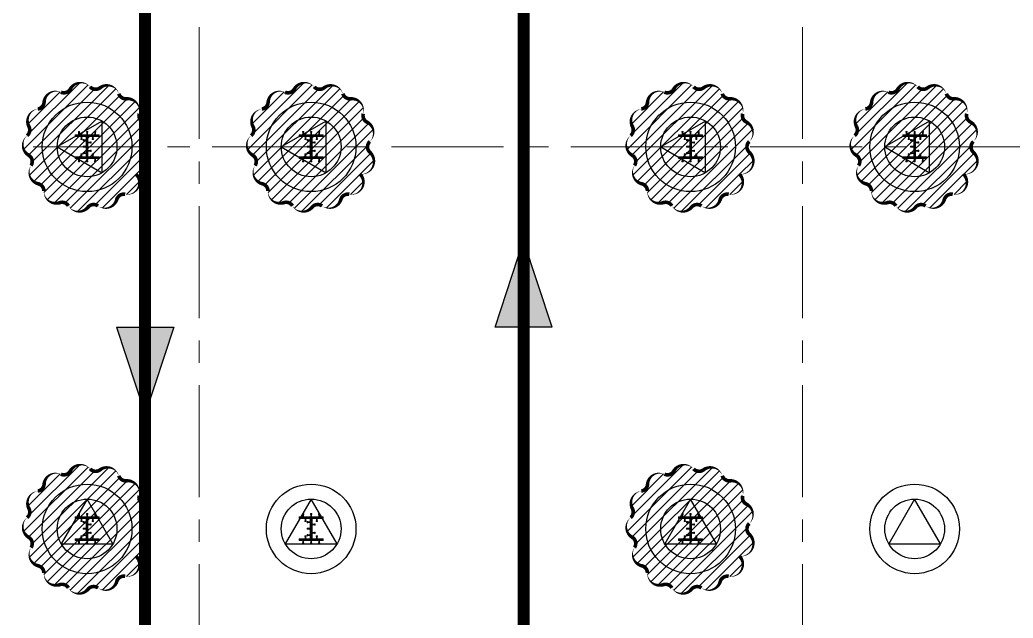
# Model space of a CAD drawing. Header units: millimetres. Extents: x -346728 to 1320345, y -537202 to -385966.
# Drawn here: x 403871 to 420494, y -432112 to -422088 of the extents above; entities that cross this region are included whole.
import ezdxf

# ---------------------------------------------------------------- set-up
doc = ezdxf.new("R2010")
doc.units = ezdxf.units.MM
doc.header["$LTSCALE"] = 100
doc.linetypes.add('X1326_GLB$0$CENTER', pattern=[2, 1.25, -0.25, 0.25, -0.25])
for name, color, linetype, lineweight in [('A-giao thong', 8, 'Continuous', 15), ('KCMANH', 8, 'Continuous', 13), ('KINGPOST', 5, 'Continuous', 20), ('X1326_GLB$0$A-tim', 8, 'X1326_GLB$0$CENTER', 9)]:
    doc.layers.add(name, color=color, linetype=linetype, lineweight=lineweight)
for name, color, linetype in [('hach', 253, 'Continuous'), ('PL', 3, 'Continuous'), ('thep doc', 6, 'Continuous')]:
    doc.layers.add(name, color=color, linetype=linetype)
pattern_1 = [(44.99999999999996, (188543.3296231151, 11377564.43864295), (-8.980256121069152, 8.980256121069138), []), (135, (188543.3296231151, 11377564.43864295), (-8.980256121069152, -8.980256121069138), [])]

# ---------------------------------------------------------------- blocks, each defined once
blk = doc.blocks.new('LVL-KHUNGTEN')
blk.add_lwpolyline([(61072.91373489425, 41092.78793908656), (119123.5098692991, 41092.78793908656), (119123.5098692991, 61.8816838347775), (61072.91373489425, 61.8816838347775)], close=True)
blk = doc.blocks.new('KP50 TOI SAN L1')
at = {"ltscale": 0.1}
h = blk.add_hatch(color=3, dxfattribs=at)
h.dxf.hatch_style = 1
h.paths.add_polyline_path([(14.40000000000146, 171.2000000000116), (-14.39999999999418, 171.2000000000116), (-14.39999999999418, 142.3999999999905)])
h.paths.add_polyline_path([(-14.39999999999418, -142.3999999999687), (-14.39999999999418, -171.1999999999825), (14.40000000000146, -171.1999999999825)])
at = {"layer": 'KCMANH', "linetype": 'ByBlock'}
h = blk.add_hatch(dxfattribs=at)
h.set_pattern_fill('ANSI37', color=3, scale=4, style=0)
h.set_pattern_definition(pattern_1)
h.paths.add_polyline_path([(-200, 200.0000000000109), (-200, 171.2000000000116), (200, 171.2000000000116), (200, 200.0000000000109)])
h = blk.add_hatch(dxfattribs=at)
h.set_pattern_fill('ANSI37', color=3, scale=4, style=0)
h.set_pattern_definition([(44.99999999999996, (188728.9296231151, 11377564.43864295), (-8.980256121069152, 8.980256121069138), []), (135, (188728.9296231151, 11377564.43864295), (-8.980256121069152, -8.980256121069138), [])])
h.paths.add_polyline_path([(14.40000000000146, 171.2000000000116), (-14.39999999999418, 142.3999999999905), (-14.39999999999418, -142.3999999999687), (14.40000000000146, -171.1999999999825)])
h = blk.add_hatch(dxfattribs=at)
h.set_pattern_fill('ANSI37', color=3, scale=4, style=0)
h.set_pattern_definition(pattern_1)
h.paths.add_polyline_path([(-200, -171.1999999999825), (-200, -199.9999999999891), (200, -199.9999999999891), (200, -171.1999999999825)])
at = {"layer": 'KCMANH', "color": 3, "linetype": 'ByBlock'}
blk.add_line((-200, 200), (200, 200), dxfattribs=at)
at = {"layer": 'KCMANH', "linetype": 'ByBlock'}
for p, q in [((-125.1904738589728, 252.8000000000029), (-145.990473858983, 252.8000000000029)), ((-145.990473858983, 240), (-145.990473858983, 252.8000000000029)), ((-125.1904738589728, 240), (-145.990473858983, 240)), ((-141.9904738589757, 200), (-141.9904738589757, 240)), ((-129.1904738589801, 200), (-129.1904738589801, 240)), ((-125.1904738589728, 240), (-125.1904738589728, 252.8000000000029)), ((-101.9904738589757, 171.1999999999971), (-101.9904738589757, 131.1999999999971)), ((-89.19047385898011, 171.1999999999971), (-89.19047385898011, 131.1999999999971)), ((-10.40000000000146, 252.8000000000029), (10.40000000000146, 252.8000000000029)), ((-10.40000000000146, 240), (-10.40000000000146, 252.8000000000029)), ((-10.40000000000146, 240), (10.40000000000146, 240)), ((-6.400000000001455, 200), (-6.400000000001455, 240)), ((6.400000000001455, 200), (6.400000000001455, 240)), ((10.40000000000146, 240), (10.40000000000146, 252.8000000000029)), ((89.19047385898011, 171.1999999999971), (89.19047385898011, 131.1999999999971)), ((101.990473858983, 171.1999999999971), (101.990473858983, 131.1999999999971)), ((125.1904738589801, 252.8000000000029), (145.990473858983, 252.8000000000029)), ((125.1904738589801, 240), (125.1904738589801, 252.8000000000029)), ((125.1904738589801, 240), (145.990473858983, 240)), ((129.1904738589801, 200), (129.1904738589801, 240)), ((141.990473858983, 200), (141.990473858983, 240)), ((145.990473858983, 240), (145.990473858983, 252.8000000000029)), ((-85.19047385897284, 131.1999999999971), (-105.990473858983, 131.1999999999971)), ((-105.990473858983, 131.1999999999971), (-105.990473858983, 118.4000000000015)), ((-85.19047385897284, 118.4000000000015), (-105.990473858983, 118.4000000000015)), ((-85.19047385897284, 131.1999999999971), (-85.19047385897284, 118.4000000000015)), ((-67.19999999999709, 99.5998938560515), (-67.19999999999709, 120.3998938560471)), ((-54.39999999999418, 120.3998938560471), (-67.19999999999709, 120.3998938560471)), ((-54.39999999999418, 99.5998938560515), (-67.19999999999709, 99.5998938560515)), ((-67.19999999999709, 10.40000000000146), (-67.19999999999709, -10.40000000000146)), ((-54.39999999999418, 10.40000000000146), (-67.19999999999709, 10.40000000000146)), ((-54.39999999999418, 99.5998938560515), (-54.39999999999418, 120.3998938560471)), ((-14.39999999999418, 116.3998938560471), (-54.39999999999418, 116.3998938560471)), ((-14.39999999999418, 103.5998938560515), (-54.39999999999418, 103.5998938560515)), ((-54.39999999999418, 10.40000000000146), (-54.39999999999418, -10.40000000000146)), ((-14.39999999999418, 6.400000000001455), (-54.39999999999418, 6.400000000001455)), ((14.40000000000146, 76.39989385604713), (54.40000000000146, 76.39989385604713)), ((14.40000000000146, 63.59989385605149), (54.40000000000146, 63.59989385605149)), ((54.40000000000146, 59.59989385605149), (54.40000000000146, 80.39989385604713)), ((54.40000000000146, 80.39989385604713), (67.20000000000437, 80.39989385604713)), ((54.40000000000146, 59.59989385605149), (67.20000000000437, 59.59989385605149)), ((67.20000000000437, 59.59989385605149), (67.20000000000437, 80.39989385604713)), ((85.19047385898011, 131.1999999999971), (105.990473858983, 131.1999999999971)), ((85.19047385898011, 131.1999999999971), (85.19047385898011, 118.4000000000015)), ((85.19047385898011, 118.4000000000015), (105.990473858983, 118.4000000000015)), ((105.990473858983, 131.1999999999971), (105.990473858983, 118.4000000000015)), ((-85.19047385897284, -118.4000000000015), (-105.990473858983, -118.4000000000015)), ((-105.990473858983, -131.1999999999971), (-105.990473858983, -118.4000000000015)), ((-85.19047385897284, -131.1999999999971), (-105.990473858983, -131.1999999999971)), ((-101.9904738589757, -171.1999999999971), (-101.9904738589757, -131.1999999999971)), ((-89.19047385898011, -171.1999999999971), (-89.19047385898011, -131.1999999999971)), ((-85.19047385897284, -131.1999999999971), (-85.19047385897284, -118.4000000000015)), ((-54.39999999999418, -10.40000000000146), (-67.19999999999709, -10.40000000000146)), ((-67.19999999999709, -99.5998938560515), (-67.19999999999709, -120.3998938560471)), ((-54.39999999999418, -99.5998938560515), (-67.19999999999709, -99.5998938560515)), ((-54.39999999999418, -120.3998938560471), (-67.19999999999709, -120.3998938560471)), ((-14.39999999999418, -6.400000000001455), (-54.39999999999418, -6.400000000001455)), ((-54.39999999999418, -99.5998938560515), (-54.39999999999418, -120.3998938560471)), ((-14.39999999999418, -103.5998938560515), (-54.39999999999418, -103.5998938560515)), ((-14.39999999999418, -116.3998938560471), (-54.39999999999418, -116.3998938560471)), ((14.40000000000146, -63.59989385605149), (54.40000000000146, -63.59989385605149)), ((14.40000000000146, -76.39989385604713), (54.40000000000146, -76.39989385604713)), ((54.40000000000146, -59.59989385605149), (54.40000000000146, -80.39989385604713)), ((54.40000000000146, -59.59989385605149), (67.20000000000437, -59.59989385605149)), ((54.40000000000146, -80.39989385604713), (67.20000000000437, -80.39989385604713)), ((67.20000000000437, -59.59989385605149), (67.20000000000437, -80.39989385604713)), ((85.19047385898011, -118.4000000000015), (105.990473858983, -118.4000000000015)), ((85.19047385898011, -131.1999999999971), (85.19047385898011, -118.4000000000015)), ((85.19047385898011, -131.1999999999971), (105.990473858983, -131.1999999999971)), ((89.19047385898011, -171.1999999999971), (89.19047385898011, -131.1999999999971)), ((101.990473858983, -171.1999999999971), (101.990473858983, -131.1999999999971)), ((105.990473858983, -131.1999999999971), (105.990473858983, -118.4000000000015)), ((-125.1904738589728, -240), (-145.990473858983, -240)), ((-145.990473858983, -240), (-145.990473858983, -252.8000000000029)), ((-125.1904738589728, -252.8000000000029), (-145.990473858983, -252.8000000000029)), ((-141.9904738589757, -200), (-141.9904738589757, -240)), ((-129.1904738589801, -200), (-129.1904738589801, -240)), ((-125.1904738589728, -240), (-125.1904738589728, -252.8000000000029)), ((-10.40000000000146, -240), (10.40000000000146, -240)), ((-10.40000000000146, -240), (-10.40000000000146, -252.8000000000029)), ((-10.40000000000146, -252.8000000000029), (10.40000000000146, -252.8000000000029)), ((-6.400000000001455, -200), (-6.400000000001455, -240)), ((6.400000000001455, -200), (6.400000000001455, -240)), ((10.40000000000146, -240), (10.40000000000146, -252.8000000000029)), ((125.1904738589801, -240), (145.990473858983, -240)), ((125.1904738589801, -240), (125.1904738589801, -252.8000000000029)), ((125.1904738589801, -252.8000000000029), (145.990473858983, -252.8000000000029)), ((129.1904738589801, -200), (129.1904738589801, -240)), ((141.990473858983, -200), (141.990473858983, -240)), ((145.990473858983, -240), (145.990473858983, -252.8000000000029))]:
    blk.add_line(p, q, dxfattribs=at)
at = {"layer": 'KINGPOST', "color": 3, "linetype": 'ByBlock'}
for p, q in [((-200, 171.1999999999971), (-200, 200)), ((-200, 171.1999999999971), (200, 171.1999999999971)), ((-14.39999999999418, 171.1999999999971), (-14.39999999999418, -171.1999999999971)), ((-14.39999999997235, 142.4000000000015), (14.40000000000146, 171.1999999999971)), ((14.40000000000146, 171.1999999999971), (14.40000000000146, -171.1999999999971)), ((200, 171.1999999999971), (200, 200)), ((-14.39999999997235, -142.4000000000015), (14.40000000000146, -171.1999999999971)), ((-200, -171.1999999999971), (200, -171.1999999999971)), ((-200, -171.1999999999971), (-200, -200)), ((-200, -200), (200, -200)), ((200, -171.1999999999971), (200, -200))]:
    blk.add_line(p, q, dxfattribs=at)
at = {"layer": 'KINGPOST', "color": 6, "linetype": 'ByBlock'}
blk.add_lwpolyline([(-14.39999999999418, 0), (14.40000000000146, 0)], dxfattribs=at)
blk = doc.blocks.new('B1 Kingpost Layout Plan1')
at = {"layer": 'KCMANH', "linetype": 'ByBlock'}
for p in [(34399.89902041503, -9446.26368807815, -2.129245331161655e-07), (38149.89902041503, -9446.26368807815, -2.129245331161655e-07), (44500.02579623623, -9446.263688078034, -2.133515408786479e-07), (48250.02579623623, -9446.263688078034, -2.133515408786479e-07), (34399.89902041538, -15846.36625096772, -5.216302270127926e-07), (38149.89902041537, -15846.36625096772, -5.216302270127926e-07), (44500.02579623646, -15846.36625096749, -5.22057234775275e-07)]:
    blk.add_blockref('KP50 TOI SAN L1', p, dxfattribs=at)

msp = doc.modelspace()

# ---------------------------------------------------------------- hatches: boundary and pattern name
at = {"ltscale": 0.1}
h = msp.add_hatch(color=3, dxfattribs=at)
h.dxf.hatch_style = 1
h.paths.add_polyline_path([(405010.6475956864, -424045.2043332192), (404981.8475956866, -424045.2043332192), (404981.8475956866, -424074.0043332192)])
h.paths.add_polyline_path([(404981.8475956866, -424358.8043332191), (404981.8475956866, -424387.6043332192), (405010.6475956864, -424387.6043332192)])
h = msp.add_hatch(color=3, dxfattribs=at)
h.dxf.hatch_style = 1
h.paths.add_polyline_path([(408760.6475956864, -424045.2043332192), (408731.8475956866, -424045.2043332192), (408731.8475956866, -424074.0043332192)])
h.paths.add_polyline_path([(408731.8475956866, -424358.8043332191), (408731.8475956866, -424387.6043332192), (408760.6475956864, -424387.6043332192)])
h = msp.add_hatch(color=3, dxfattribs=at)
h.dxf.hatch_style = 1
h.paths.add_polyline_path([(415110.7743715076, -424045.204333219), (415081.9743715076, -424045.204333219), (415081.9743715076, -424074.0043332191)])
h.paths.add_polyline_path([(415081.9743715076, -424358.804333219), (415081.9743715076, -424387.6043332191), (415110.7743715076, -424387.6043332191)])
h = msp.add_hatch(color=3, dxfattribs=at)
h.dxf.hatch_style = 1
h.paths.add_polyline_path([(418860.7743715076, -424045.204333219), (418831.9743715076, -424045.204333219), (418831.9743715076, -424074.0043332191)])
h.paths.add_polyline_path([(418831.9743715076, -424358.804333219), (418831.9743715076, -424387.6043332191), (418860.7743715076, -424387.6043332191)])
h = msp.add_hatch(color=3, dxfattribs=at)
h.dxf.hatch_style = 1
h.paths.add_polyline_path([(405010.6475956869, -430445.3068961087), (404981.8475956866, -430445.3068961087), (404981.8475956866, -430474.1068961088)])
h.paths.add_polyline_path([(404981.8475956866, -430758.9068961087), (404981.8475956866, -430787.7068961087), (405010.6475956869, -430787.7068961087)])
h = msp.add_hatch(color=3, dxfattribs=at)
h.dxf.hatch_style = 1
h.paths.add_polyline_path([(415110.7743715079, -430445.3068961085), (415081.9743715078, -430445.3068961085), (415081.9743715078, -430474.1068961085)])
h.paths.add_polyline_path([(415081.9743715078, -430758.9068961085), (415081.9743715078, -430787.7068961085), (415110.7743715079, -430787.7068961085)])
at = {"layer": 'A-giao thong', "transparency": 33554572}
h = msp.add_hatch(dxfattribs=at)
h.set_pattern_fill('ANSI31', color=256, scale=1000)
h.set_pattern_definition([(45, (366647.2822066735, -521473.045831643), (-88.38834764831843, 88.38834764831844), [])])
edge = h.paths.add_edge_path()
edge.add_arc((405841.3587720488, -423980.7105831704), 200.091326396924, 313.1890045741997, 423.1890044747136)
edge.add_arc((405987.1678406848, -423692.1952821818), 123.1753799015254, 165.3246326879942, 243.18900447470742, ccw=False)
edge.add_arc((405674.2061312921, -423610.235107798), 200.3404647350627, 345.3246326879935, 455.3246325885028)
edge.add_arc((405644.1842942164, -423288.1152682515), 123.1753799015117, 197.4523541326421, 275.32463258850305, ccw=False)
edge.add_arc((405335.6473455793, -423385.1145893393), 200.2499081724988, 17.45235413264597, 127.4523540331561)
edge.add_arc((405138.9719483837, -423128.3604168247), 123.1753799015265, 221.3374224332373, 307.4523540331534, ccw=False)
edge.add_arc((404893.9258857915, -423343.9223833603), 203.1902650560175, 41.33742243323479, 151.337422333742)
edge.add_arc((404607.5532073388, -423187.3809407827), 123.1753799015094, 245.97207067360318, 331.33742233374693, ccw=False)
edge.add_arc((404475.8553933923, -423482.7914464293), 200.261910843809, 65.97207067360544, 175.9720705741139)
edge.add_arc((404153.2170159715, -423460.0723254112), 123.1753799015126, 278.0994113494279, 355.97207057411634, ccw=False)
edge.add_arc((404198.7968917599, -423780.3568143927), 200.3361020571378, 98.09941134942484, 208.0994112499362)
edge.add_arc((403913.4171562971, -423932.7316336585), 123.175379901518, -50.51419146834911, 28.099411249937475, ccw=False)
edge.add_arc((404119.3357763501, -424182.6569931938), 200.6535308265784, 129.4858085316449, 239.4858084321514)
edge.add_arc((403954.9110757071, -424461.6367079434), 123.1753799015154, -33.38585266077672, 59.48580843215609, ccw=False)
edge.add_arc((404224.8492446733, -424639.5325194584), 200.1101515091129, 146.6141473392238, 256.6141472397279)
edge.add_arc((404150.0061540166, -424954.0353757259), 123.1753799015155, -1.2513417107547866, 76.61414723972922, ccw=False)
edge.add_arc((404473.4484186899, -424961.1004887923), 200.3440389897893, 178.7486582892484, 288.7486581897573)
edge.add_arc((404577.4331532657, -425267.4532093205), 123.1753799015132, 30.876836025434216, 108.7486581897549, ccw=False)
edge.add_arc((404855.009243798, -425101.4797259256), 200.2371789537907, 210.876836025434, 320.876835925943)
edge.add_arc((405105.9099153034, -425305.549655762), 123.1753799015087, 54.01226688685409, 140.8768359259447, ccw=False)
edge.add_arc((405297.6531971605, -425041.5188128573), 203.1339398279393, 234.0122668868539, 344.0122667873574)
edge.add_arc((405611.3410964844, -425131.3946937157), 123.1753799015273, 79.39644157920287, 164.0122667873614, ccw=False)
edge.add_arc((405670.8596409402, -424813.4693676275), 200.2731787634664, 259.3964415791925, 404.1286010454199)
edge.add_arc((405835.7400144442, -424463.1026500668), 211.9778768860564, 264.279643978025, 407.3982272340489)
edge.add_arc((406062.6048332276, -424216.404333223), 123.175379901495, 133.189004574196, 227.3982272340362, ccw=False)
h = msp.add_hatch(dxfattribs=at)
h.set_pattern_fill('ANSI31', color=256, scale=1000)
h.set_pattern_definition([(45, (370397.2822066735, -521473.045831643), (-88.38834764831843, 88.38834764831844), [])])
edge = h.paths.add_edge_path()
edge.add_arc((409591.3587720488, -423980.7105831704), 200.091326396924, 313.1890045741997, 423.1890044747136)
edge.add_arc((409737.1678406848, -423692.1952821818), 123.1753799015254, 165.3246326879942, 243.18900447470742, ccw=False)
edge.add_arc((409424.2061312921, -423610.235107798), 200.3404647350627, 345.3246326879935, 455.3246325885028)
edge.add_arc((409394.1842942164, -423288.1152682515), 123.1753799015117, 197.4523541326421, 275.32463258850305, ccw=False)
edge.add_arc((409085.6473455793, -423385.1145893393), 200.2499081724988, 17.45235413264597, 127.4523540331561)
edge.add_arc((408888.9719483837, -423128.3604168247), 123.1753799015265, 221.3374224332373, 307.4523540331534, ccw=False)
edge.add_arc((408643.9258857915, -423343.9223833603), 203.1902650560175, 41.33742243323479, 151.337422333742)
edge.add_arc((408357.5532073388, -423187.3809407827), 123.1753799015094, 245.97207067360318, 331.33742233374693, ccw=False)
edge.add_arc((408225.8553933923, -423482.7914464293), 200.261910843809, 65.97207067360544, 175.9720705741139)
edge.add_arc((407903.2170159715, -423460.0723254112), 123.1753799015126, 278.0994113494279, 355.97207057411634, ccw=False)
edge.add_arc((407948.7968917599, -423780.3568143927), 200.3361020571378, 98.09941134942484, 208.0994112499362)
edge.add_arc((407663.4171562971, -423932.7316336585), 123.175379901518, -50.51419146834911, 28.099411249937475, ccw=False)
edge.add_arc((407869.3357763501, -424182.6569931938), 200.6535308265784, 129.4858085316449, 239.4858084321514)
edge.add_arc((407704.9110757071, -424461.6367079434), 123.1753799015154, -33.38585266077672, 59.48580843215609, ccw=False)
edge.add_arc((407974.8492446733, -424639.5325194584), 200.1101515091129, 146.6141473392238, 256.6141472397279)
edge.add_arc((407900.0061540166, -424954.0353757259), 123.1753799015155, -1.2513417107547866, 76.61414723972922, ccw=False)
edge.add_arc((408223.4484186899, -424961.1004887923), 200.3440389897893, 178.7486582892484, 288.7486581897573)
edge.add_arc((408327.4331532657, -425267.4532093205), 123.1753799015132, 30.876836025434216, 108.7486581897549, ccw=False)
edge.add_arc((408605.009243798, -425101.4797259256), 200.2371789537907, 210.876836025434, 320.876835925943)
edge.add_arc((408855.9099153034, -425305.549655762), 123.1753799015087, 54.01226688685409, 140.8768359259447, ccw=False)
edge.add_arc((409047.6531971605, -425041.5188128573), 203.1339398279393, 234.0122668868539, 344.0122667873574)
edge.add_arc((409361.3410964844, -425131.3946937157), 123.1753799015273, 79.39644157920287, 164.0122667873614, ccw=False)
edge.add_arc((409420.8596409402, -424813.4693676275), 200.2731787634664, 259.3964415791925, 404.1286010454199)
edge.add_arc((409585.7400144442, -424463.1026500668), 211.9778768860564, 264.279643978025, 407.3982272340489)
edge.add_arc((409812.6048332276, -424216.404333223), 123.175379901495, 133.189004574196, 227.3982272340362, ccw=False)
h = msp.add_hatch(dxfattribs=at)
h.set_pattern_fill('ANSI31', color=256, scale=1000)
h.set_pattern_definition([(45, (376747.4089824944, -521473.0458316429), (-88.38834764831843, 88.38834764831844), [])])
edge = h.paths.add_edge_path()
edge.add_arc((415941.48554787, -423980.7105831703), 200.091326396924, 313.1890045741997, 423.1890044747136)
edge.add_arc((416087.294616506, -423692.1952821817), 123.1753799015254, 165.3246326879942, 243.18900447470742, ccw=False)
edge.add_arc((415774.3329071133, -423610.2351077979), 200.3404647350627, 345.3246326879935, 455.3246325885028)
edge.add_arc((415744.3110700376, -423288.1152682513), 123.1753799015117, 197.4523541326421, 275.32463258850305, ccw=False)
edge.add_arc((415435.7741214005, -423385.1145893392), 200.2499081724988, 17.45235413264597, 127.4523540331561)
edge.add_arc((415239.0987242046, -423128.3604168246), 123.1753799015265, 221.3374224332373, 307.4523540331534, ccw=False)
edge.add_arc((414994.0526616127, -423343.9223833602), 203.1902650560175, 41.33742243323479, 151.337422333742)
edge.add_arc((414707.6799831598, -423187.3809407825), 123.1753799015094, 245.97207067360318, 331.33742233374693, ccw=False)
edge.add_arc((414575.9821692135, -423482.7914464292), 200.261910843809, 65.97207067360544, 175.9720705741139)
edge.add_arc((414253.3437917925, -423460.0723254111), 123.1753799015126, 278.0994113494279, 355.97207057411634, ccw=False)
edge.add_arc((414298.9236675809, -423780.3568143926), 200.3361020571378, 98.09941134942484, 208.0994112499362)
edge.add_arc((414013.543932118, -423932.7316336584), 123.175379901518, -50.51419146834911, 28.099411249937475, ccw=False)
edge.add_arc((414219.4625521713, -424182.6569931937), 200.6535308265784, 129.4858085316449, 239.4858084321514)
edge.add_arc((414055.0378515281, -424461.6367079433), 123.1753799015154, -33.38585266077672, 59.48580843215609, ccw=False)
edge.add_arc((414324.9760204943, -424639.5325194583), 200.1101515091129, 146.6141473392238, 256.6141472397279)
edge.add_arc((414250.1329298376, -424954.0353757258), 123.1753799015155, -1.2513417107547866, 76.61414723972922, ccw=False)
edge.add_arc((414573.5751945112, -424961.1004887922), 200.3440389897893, 178.7486582892484, 288.7486581897573)
edge.add_arc((414677.5599290869, -425267.4532093204), 123.1753799015132, 30.876836025434216, 108.7486581897549, ccw=False)
edge.add_arc((414955.136019619, -425101.4797259255), 200.2371789537907, 210.876836025434, 320.876835925943)
edge.add_arc((415206.0366911246, -425305.5496557619), 123.1753799015087, 54.01226688685409, 140.8768359259447, ccw=False)
edge.add_arc((415397.7799729817, -425041.5188128572), 203.1339398279393, 234.0122668868539, 344.0122667873574)
edge.add_arc((415711.4678723054, -425131.3946937156), 123.1753799015273, 79.39644157920287, 164.0122667873614, ccw=False)
edge.add_arc((415770.9864167614, -424813.4693676273), 200.2731787634664, 259.3964415791925, 404.1286010454199)
edge.add_arc((415935.8667902651, -424463.1026500667), 211.9778768860564, 264.279643978025, 407.3982272340489)
edge.add_arc((416162.7316090488, -424216.4043332229), 123.175379901495, 133.189004574196, 227.3982272340362, ccw=False)
h = msp.add_hatch(dxfattribs=at)
h.set_pattern_fill('ANSI31', color=256, scale=1000)
h.set_pattern_definition([(45, (380497.4089824944, -521473.0458316429), (-88.38834764831843, 88.38834764831844), [])])
edge = h.paths.add_edge_path()
edge.add_arc((419691.48554787, -423980.7105831703), 200.091326396924, 313.1890045741997, 423.1890044747136)
edge.add_arc((419837.294616506, -423692.1952821817), 123.1753799015254, 165.3246326879942, 243.18900447470742, ccw=False)
edge.add_arc((419524.3329071133, -423610.2351077979), 200.3404647350627, 345.3246326879935, 455.3246325885028)
edge.add_arc((419494.3110700376, -423288.1152682513), 123.1753799015117, 197.4523541326421, 275.32463258850305, ccw=False)
edge.add_arc((419185.7741214005, -423385.1145893392), 200.2499081724988, 17.45235413264597, 127.4523540331561)
edge.add_arc((418989.0987242046, -423128.3604168246), 123.1753799015265, 221.3374224332373, 307.4523540331534, ccw=False)
edge.add_arc((418744.0526616127, -423343.9223833602), 203.1902650560175, 41.33742243323479, 151.337422333742)
edge.add_arc((418457.6799831598, -423187.3809407825), 123.1753799015094, 245.97207067360318, 331.33742233374693, ccw=False)
edge.add_arc((418325.9821692135, -423482.7914464292), 200.261910843809, 65.97207067360544, 175.9720705741139)
edge.add_arc((418003.3437917925, -423460.0723254111), 123.1753799015126, 278.0994113494279, 355.97207057411634, ccw=False)
edge.add_arc((418048.9236675809, -423780.3568143926), 200.3361020571378, 98.09941134942484, 208.0994112499362)
edge.add_arc((417763.543932118, -423932.7316336584), 123.175379901518, -50.51419146834911, 28.099411249937475, ccw=False)
edge.add_arc((417969.4625521713, -424182.6569931937), 200.6535308265784, 129.4858085316449, 239.4858084321514)
edge.add_arc((417805.0378515281, -424461.6367079433), 123.1753799015154, -33.38585266077672, 59.48580843215609, ccw=False)
edge.add_arc((418074.9760204943, -424639.5325194583), 200.1101515091129, 146.6141473392238, 256.6141472397279)
edge.add_arc((418000.1329298376, -424954.0353757258), 123.1753799015155, -1.2513417107547866, 76.61414723972922, ccw=False)
edge.add_arc((418323.5751945112, -424961.1004887922), 200.3440389897893, 178.7486582892484, 288.7486581897573)
edge.add_arc((418427.5599290869, -425267.4532093204), 123.1753799015132, 30.876836025434216, 108.7486581897549, ccw=False)
edge.add_arc((418705.136019619, -425101.4797259255), 200.2371789537907, 210.876836025434, 320.876835925943)
edge.add_arc((418956.0366911246, -425305.5496557619), 123.1753799015087, 54.01226688685409, 140.8768359259447, ccw=False)
edge.add_arc((419147.7799729817, -425041.5188128572), 203.1339398279393, 234.0122668868539, 344.0122667873574)
edge.add_arc((419461.4678723054, -425131.3946937156), 123.1753799015273, 79.39644157920287, 164.0122667873614, ccw=False)
edge.add_arc((419520.9864167614, -424813.4693676273), 200.2731787634664, 259.3964415791925, 404.1286010454199)
edge.add_arc((419685.8667902651, -424463.1026500667), 211.9778768860564, 264.279643978025, 407.3982272340489)
edge.add_arc((419912.7316090488, -424216.4043332229), 123.175379901495, 133.189004574196, 227.3982272340362, ccw=False)
h = msp.add_hatch(dxfattribs=at)
h.set_pattern_fill('ANSI31', color=256, scale=1000)
h.set_pattern_definition([(45, (366647.2822066737, -527873.1483945326), (-88.38834764831843, 88.38834764831844), [])])
edge = h.paths.add_edge_path()
edge.add_arc((405841.358772049, -430380.81314606), 200.091326396924, 313.1890045741997, 423.1890044747136)
edge.add_arc((405987.1678406851, -430092.2978450714), 123.1753799015254, 165.3246326879942, 243.18900447470742, ccw=False)
edge.add_arc((405674.2061312926, -430010.3376706876), 200.3404647350627, 345.3246326879935, 455.3246325885028)
edge.add_arc((405644.1842942169, -429688.217831141), 123.1753799015117, 197.4523541326421, 275.32463258850305, ccw=False)
edge.add_arc((405335.6473455798, -429785.2171522289), 200.2499081724988, 17.45235413264597, 127.4523540331561)
edge.add_arc((405138.9719483839, -429528.4629797143), 123.1753799015265, 221.3374224332373, 307.4523540331534, ccw=False)
edge.add_arc((404893.9258857919, -429744.0249462498), 203.1902650560175, 41.33742243323479, 151.337422333742)
edge.add_arc((404607.5532073391, -429587.4835036722), 123.1753799015094, 245.97207067360318, 331.33742233374693, ccw=False)
edge.add_arc((404475.8553933926, -429882.8940093189), 200.261910843809, 65.97207067360544, 175.9720705741139)
edge.add_arc((404153.2170159715, -429860.1748883008), 123.1753799015126, 278.0994113494279, 355.97207057411634, ccw=False)
edge.add_arc((404198.7968917601, -430180.4593772823), 200.3361020571378, 98.09941134942484, 208.0994112499362)
edge.add_arc((403913.4171562973, -430332.8341965481), 123.175379901518, -50.51419146834911, 28.099411249937475, ccw=False)
edge.add_arc((404119.3357763503, -430582.7595560834), 200.6535308265784, 129.4858085316449, 239.4858084321514)
edge.add_arc((403954.9110757071, -430861.739270833), 123.1753799015154, -33.38585266077672, 59.48580843215609, ccw=False)
edge.add_arc((404224.8492446733, -431039.635082348), 200.1101515091129, 146.6141473392238, 256.6141472397279)
edge.add_arc((404150.0061540166, -431354.1379386155), 123.1753799015155, -1.2513417107547866, 76.61414723972922, ccw=False)
edge.add_arc((404473.4484186904, -431361.2030516819), 200.3440389897893, 178.7486582892484, 288.7486581897573)
edge.add_arc((404577.4331532659, -431667.5557722101), 123.1753799015132, 30.876836025434216, 108.7486581897549, ccw=False)
edge.add_arc((404855.009243798, -431501.5822888152), 200.2371789537907, 210.876836025434, 320.876835925943)
edge.add_arc((405105.9099153036, -431705.6522186516), 123.1753799015087, 54.01226688685409, 140.8768359259447, ccw=False)
edge.add_arc((405297.6531971607, -431441.6213757469), 203.1339398279393, 234.0122668868539, 344.0122667873574)
edge.add_arc((405611.3410964846, -431531.4972566053), 123.1753799015273, 79.39644157920287, 164.0122667873614, ccw=False)
edge.add_arc((405670.8596409406, -431213.571930517), 200.2731787634664, 259.3964415791925, 404.1286010454199)
edge.add_arc((405835.7400144442, -430863.2052129564), 211.9778768860564, 264.279643978025, 407.3982272340489)
edge.add_arc((406062.6048332279, -430616.5068961126), 123.175379901495, 133.189004574196, 227.3982272340362, ccw=False)
h = msp.add_hatch(dxfattribs=at)
h.set_pattern_fill('ANSI31', color=256, scale=1000)
h.set_pattern_definition([(45, (376747.4089824949, -527873.1483945324), (-88.38834764831843, 88.38834764831844), [])])
edge = h.paths.add_edge_path()
edge.add_arc((415941.48554787, -430380.8131460598), 200.091326396924, 313.1890045741997, 423.1890044747136)
edge.add_arc((416087.294616506, -430092.2978450712), 123.1753799015254, 165.3246326879942, 243.18900447470742, ccw=False)
edge.add_arc((415774.3329071135, -430010.3376706874), 200.3404647350627, 345.3246326879935, 455.3246325885028)
edge.add_arc((415744.3110700378, -429688.2178311408), 123.1753799015117, 197.4523541326421, 275.32463258850305, ccw=False)
edge.add_arc((415435.7741214007, -429785.2171522286), 200.2499081724988, 17.45235413264597, 127.4523540331561)
edge.add_arc((415239.0987242051, -429528.462979714), 123.1753799015265, 221.3374224332373, 307.4523540331534, ccw=False)
edge.add_arc((414994.0526616129, -429744.0249462496), 203.1902650560175, 41.33742243323479, 151.337422333742)
edge.add_arc((414707.6799831601, -429587.483503672), 123.1753799015094, 245.97207067360318, 331.33742233374693, ccw=False)
edge.add_arc((414575.9821692138, -429882.8940093187), 200.261910843809, 65.97207067360544, 175.9720705741139)
edge.add_arc((414253.3437917927, -429860.1748883005), 123.1753799015126, 278.0994113494279, 355.97207057411634, ccw=False)
edge.add_arc((414298.9236675813, -430180.4593772821), 200.3361020571378, 98.09941134942484, 208.0994112499362)
edge.add_arc((414013.5439321185, -430332.8341965479), 123.175379901518, -50.51419146834911, 28.099411249937475, ccw=False)
edge.add_arc((414219.4625521713, -430582.7595560831), 200.6535308265784, 129.4858085316449, 239.4858084321514)
edge.add_arc((414055.0378515283, -430861.7392708327), 123.1753799015154, -33.38585266077672, 59.48580843215609, ccw=False)
edge.add_arc((414324.9760204945, -431039.6350823478), 200.1101515091129, 146.6141473392238, 256.6141472397279)
edge.add_arc((414250.1329298379, -431354.1379386153), 123.1753799015155, -1.2513417107547866, 76.61414723972922, ccw=False)
edge.add_arc((414573.5751945114, -431361.2030516817), 200.3440389897893, 178.7486582892484, 288.7486581897573)
edge.add_arc((414677.5599290871, -431667.5557722098), 123.1753799015132, 30.876836025434216, 108.7486581897549, ccw=False)
edge.add_arc((414955.1360196192, -431501.5822888149), 200.2371789537907, 210.876836025434, 320.876835925943)
edge.add_arc((415206.0366911246, -431705.6522186513), 123.1753799015087, 54.01226688685409, 140.8768359259447, ccw=False)
edge.add_arc((415397.7799729817, -431441.6213757466), 203.1339398279393, 234.0122668868539, 344.0122667873574)
edge.add_arc((415711.4678723058, -431531.4972566051), 123.1753799015273, 79.39644157920287, 164.0122667873614, ccw=False)
edge.add_arc((415770.9864167616, -431213.5719305168), 200.2731787634664, 259.3964415791925, 404.1286010454199)
edge.add_arc((415935.8667902654, -430863.2052129562), 211.9778768860564, 264.279643978025, 407.3982272340489)
edge.add_arc((416162.7316090491, -430616.5068961123), 123.175379901495, 133.189004574196, 227.3982272340362, ccw=False)
at = {"layer": 'hach'}
h = msp.add_hatch(dxfattribs=at)
h.set_pattern_fill('ANSI31', color=256, scale=70)
h.set_pattern_definition([(45, (342151.2213262877, -508591.2227448209), (-157.1544821187101, 157.1544821187102), [])])
h.paths.add_polyline_path([(362433.3801022533, -410142.157258469), (348853.8926203205, -428107.5122169152), (376146.7434840773, -501359.0065796374), (382446.7504393198, -503970.9423327898), (458369.0723871468, -469396.5978761645), (462927.8694431226, -462329.4458765544), (462919.8279490094, -415142.6860857411), (457917.8110400178, -410142.1572584765)])
h.paths.add_polyline_path([(363030.572598144, -411342.1571560285), (350208.3245424145, -428305.7014718884), (377088.8498291909, -500450.5520168371), (382424.3063307689, -502662.5923677236), (457551.450776385, -468450.3646135417), (461727.809133747, -461976.0778765109), (461719.6650677317, -415639.3961758266), (457420.8592675527, -411342.1571560359)], flags=16)
h = msp.add_hatch(dxfattribs=at)
h.set_pattern_fill('AR-CONC', color=256, scale=4)
h.set_pattern_definition([(49.99999999999999, (342151.2213262877, -508591.2227448209), (728.738675984016, -63.75634215561234), [76.2, -838.2]), (355, (342151.2213262877, -508591.2227448209), (-140.9736856998774, 764.2273809561406), [60.96, -670.56233668]), (100.4514446999999, (342211.9493542878, -508596.5357588209), (587.7649883614131, 700.4710076487804), [64.76003519999986, -712.3609783999989]), (46.18420000000002, (342151.2213262877, -508388.022744821), (1084.31616356852, -168.1693117309086), [114.2999999999996, -1257.299999999994]), (96.63555760999992, (342241.5809262877, -508402.0367448209), (949.616536206012, 989.7044983908861), [97.14009256, -1068.54243264]), (351.1841511700001, (342151.2213262877, -508388.022744821), (949.6165362599081, 989.7044983421306), [91.43986828, -1005.83892768]), (21, (342252.8213262878, -508438.822744821), (606.4575650765299, -409.0607927483504), [76.2, -838.2]), (326.0000000000001, (342252.8213262878, -508438.822744821), (247.2081133905883, 736.7518644892771), [60.96, -670.56]), (71.45144499999999, (342303.3594566878, -508472.911144421), (853.6656771148646, 327.691075543621), [64.7600352, -712.3597503999999]), (37.50000000000001, (342151.2213262877, -508591.2227448209), (12.35441300236727, 338.2201554926124), [0, -662.432, 0, -680.72, 0, -673.1]), (7.499999999999999, (342151.2213262877, -508591.2227448209), (267.278650041223, 400.722299272478), [0, -388.112, 0, -647.192, 0, -256.54]), (327.5, (341924.6533262877, -508591.2227448209), (542.3623806674856, -22.91497597069377), [0, -254, 0, -792.48, 0, -1051.56]), (317.5, (341823.0533262876, -508591.2227448209), (592.5167255440722, 101.7059641333321), [0, -330.2, 0, -526.288, 0, -746.76])])
h.paths.add_polyline_path([(362433.3801022533, -410142.157258469), (348853.8926203205, -428107.5122169152), (376146.7434840773, -501359.0065796374), (382446.7504393198, -503970.9423327898), (458369.0723871468, -469396.5978761645), (462927.8694431226, -462329.4458765544), (462919.8279490094, -415142.6860857411), (457917.8110400178, -410142.1572584765)])
h.paths.add_polyline_path([(363030.572598144, -411342.1571560285), (350208.3245424145, -428305.7014718884), (377088.8498291909, -500450.5520168371), (382424.3063307689, -502662.5923677236), (457551.450776385, -468450.3646135417), (461727.809133747, -461976.0778765109), (461719.6650677317, -415639.3961758266), (457420.8592675527, -411342.1571560359)], flags=16)
at = {"layer": 'thep doc'}
h = msp.add_hatch(dxfattribs=at)
h.set_pattern_fill('ANSI31', color=256, angle=180)
h.set_pattern_definition([(225, (594914.9187944422, -768609.3554890701), (0.08838834764831843, -0.08838834764831846), [])])
h.paths.add_polyline_path([(411823.6070175452, -427238.4921801519), (412302.2145327699, -427238.4921801519), (412302.2145327699, -425785.1925856646)])
h.paths.add_polyline_path([(412302.2145327699, -427238.4921801519), (412780.8220479946, -427238.4921801519), (412302.2145327699, -425785.1925856646)])
h = msp.add_hatch(dxfattribs=at)
h.set_pattern_fill('ANSI31', color=256)
h.set_pattern_definition([(45, (223354.5855376177, -85867.62887123367), (-0.08838834764831845, 0.08838834764831845), [])])
h.paths.add_polyline_path([(406445.8973145147, -427238.4921801519), (405967.28979929, -427238.4921801519), (405967.28979929, -428691.7917746392)])
h.paths.add_polyline_path([(405967.28979929, -427238.4921801519), (405488.6822840652, -427238.4921801519), (405967.28979929, -428691.7917746392)])

# ---------------------------------------------------------------- linework, layer by layer
at = {"color": 5}
for points, elevation in [([(405978.3027164108, -424126.5971658361, 0, 60, 0.5205670500000068), (405931.6097300831, -423802.1292194363, 60, 60, -0.3534527118638525), (405868.0108408402, -423660.9897762263, 0, 60, 0.5205670500000036), (405655.6148044943, -423410.7591333597, 60, 60, -0.3534915216528338), (405526.6790858626, -423325.057117469, 0, 60, 0.52056705), (405213.8750795245, -423226.1443375846, 60, 60, -0.3944898867801987), (405046.4878210882, -423209.7167958755, 0, 60, 0.5205670499999941), (404715.634630757, -423246.4620725064, 60, 60, -0.3907150967676189), (404557.398420834, -423299.882814565, 0, 60, 0.5205670499999991), (404276.0881438431, -423468.7245014048, 60, 60, -0.3534933906758924), (404170.5713258777, -423582.0190438646, 0, 60, 0.5205670500000176), (404022.0740642963, -423874.7156827659, 60, 60, -0.3571345252974193), (403991.742788795, -424027.7961880818, 0, 60, 0.520567049999982), (404017.4535921282, -424355.5206966464, 60, 60, -0.4289707164981073), (404057.7605177072, -424529.4169889558, 0, 60, 0.5205670499999676), (404178.5222032329, -424834.2062926494, 60, 60, -0.3534581953911722), (404273.1521585559, -424956.7253162216, 0, 60, 0.5205670499999923), (404537.8424565797, -425150.813803673, 60, 60, -0.3534892819256612), (404683.1511888421, -425204.2403058293, 0, 60, 0.5205670500000038), (405010.3515188094, -425227.8272839931, 60, 60, -0.3982747208827367), (405178.2892503646, -425205.8831816096, 0, 60, 0.5205670499999902), (405492.930055691, -425097.46830823, 60, 60, -0.3869502103842332), (405634.006893342, -425010.3226661177, 0, 60, 0.7314348883771284), (405814.6114870464, -424674.0249239478, 0, 60, 0.7206828507104402), (405979.2275732011, -424307.0707918741, 60, 60, -0.435898308053293)], -2718.252243141259), ([(409728.3027164108, -424126.5971658361, 0, 60, 0.5205670500000068), (409681.6097300831, -423802.1292194363, 60, 60, -0.3534527118638525), (409618.0108408402, -423660.9897762263, 0, 60, 0.5205670500000036), (409405.6148044943, -423410.7591333597, 60, 60, -0.3534915216528338), (409276.6790858626, -423325.057117469, 0, 60, 0.52056705), (408963.8750795245, -423226.1443375846, 60, 60, -0.3944898867801987), (408796.4878210882, -423209.7167958755, 0, 60, 0.5205670499999941), (408465.634630757, -423246.4620725064, 60, 60, -0.3907150967676189), (408307.398420834, -423299.882814565, 0, 60, 0.5205670499999991), (408026.0881438431, -423468.7245014048, 60, 60, -0.3534933906758924), (407920.5713258777, -423582.0190438646, 0, 60, 0.5205670500000176), (407772.0740642963, -423874.7156827659, 60, 60, -0.3571345252974193), (407741.742788795, -424027.7961880818, 0, 60, 0.520567049999982), (407767.4535921282, -424355.5206966464, 60, 60, -0.4289707164981073), (407807.7605177072, -424529.4169889558, 0, 60, 0.5205670499999676), (407928.5222032329, -424834.2062926494, 60, 60, -0.3534581953911722), (408023.1521585559, -424956.7253162216, 0, 60, 0.5205670499999923), (408287.8424565797, -425150.813803673, 60, 60, -0.3534892819256612), (408433.1511888421, -425204.2403058293, 0, 60, 0.5205670500000038), (408760.3515188094, -425227.8272839931, 60, 60, -0.3982747208827367), (408928.2892503646, -425205.8831816096, 0, 60, 0.5205670499999902), (409242.930055691, -425097.46830823, 60, 60, -0.3869502103842332), (409384.006893342, -425010.3226661177, 0, 60, 0.7314348883771284), (409564.6114870464, -424674.0249239478, 0, 60, 0.7206828507104402), (409729.2275732011, -424307.0707918741, 60, 60, -0.435898308053293)], -2718.252243141259), ([(416078.4294922317, -424126.597165836, 0, 60, 0.5205670500000068), (416031.7365059043, -423802.1292194362, 60, 60, -0.3534527118638525), (415968.1376166614, -423660.9897762262, 0, 60, 0.5205670500000036), (415755.7415803155, -423410.7591333595, 60, 60, -0.3534915216528338), (415626.8058616839, -423325.0571174689, 0, 60, 0.52056705), (415314.0018553455, -423226.1443375845, 60, 60, -0.3944898867801987), (415146.6145969092, -423209.7167958754, 0, 60, 0.5205670499999941), (414815.7614065782, -423246.4620725063, 60, 60, -0.3907150967676189), (414657.525196655, -423299.8828145649, 0, 60, 0.5205670499999991), (414376.214919664, -423468.7245014047, 60, 60, -0.3534933906758924), (414270.6981016987, -423582.0190438645, 0, 60, 0.5205670500000176), (414122.2008401172, -423874.7156827658, 60, 60, -0.3571345252974193), (414091.8695646159, -424027.7961880817, 0, 60, 0.520567049999982), (414117.5803679494, -424355.5206966463, 60, 60, -0.4289707164981073), (414157.8872935284, -424529.4169889557, 0, 60, 0.5205670499999676), (414278.6489790539, -424834.2062926493, 60, 60, -0.3534581953911722), (414373.2789343768, -424956.7253162215, 0, 60, 0.5205670499999923), (414637.9692324009, -425150.8138036728, 60, 60, -0.3534892819256612), (414783.2779646631, -425204.2403058292, 0, 60, 0.5205670500000038), (415110.4782946306, -425227.827283993, 60, 60, -0.3982747208827367), (415278.4160261858, -425205.8831816094, 0, 60, 0.5205670499999902), (415593.0568315122, -425097.4683082299, 60, 60, -0.3869502103842332), (415734.1336691629, -425010.3226661176, 0, 60, 0.7314348883771284), (415914.7382628674, -424674.0249239477, 0, 60, 0.7206828507104402), (416079.3543490221, -424307.070791874, 60, 60, -0.435898308053293)], -2718.252243141686), ([(419828.4294922317, -424126.597165836, 0, 60, 0.5205670500000068), (419781.7365059043, -423802.1292194362, 60, 60, -0.3534527118638525), (419718.1376166614, -423660.9897762262, 0, 60, 0.5205670500000036), (419505.7415803155, -423410.7591333595, 60, 60, -0.3534915216528338), (419376.8058616839, -423325.0571174689, 0, 60, 0.52056705), (419064.0018553455, -423226.1443375845, 60, 60, -0.3944898867801987), (418896.6145969092, -423209.7167958754, 0, 60, 0.5205670499999941), (418565.7614065782, -423246.4620725063, 60, 60, -0.3907150967676189), (418407.525196655, -423299.8828145649, 0, 60, 0.5205670499999991), (418126.214919664, -423468.7245014047, 60, 60, -0.3534933906758924), (418020.6981016987, -423582.0190438645, 0, 60, 0.5205670500000176), (417872.2008401172, -423874.7156827658, 60, 60, -0.3571345252974193), (417841.8695646159, -424027.7961880817, 0, 60, 0.520567049999982), (417867.5803679494, -424355.5206966463, 60, 60, -0.4289707164981073), (417907.8872935284, -424529.4169889557, 0, 60, 0.5205670499999676), (418028.6489790539, -424834.2062926493, 60, 60, -0.3534581953911722), (418123.2789343768, -424956.7253162215, 0, 60, 0.5205670499999923), (418387.9692324009, -425150.8138036728, 60, 60, -0.3534892819256612), (418533.2779646631, -425204.2403058292, 0, 60, 0.5205670500000038), (418860.4782946306, -425227.827283993, 60, 60, -0.3982747208827367), (419028.4160261858, -425205.8831816094, 0, 60, 0.5205670499999902), (419343.0568315122, -425097.4683082299, 60, 60, -0.3869502103842332), (419484.1336691629, -425010.3226661176, 0, 60, 0.7314348883771284), (419664.7382628674, -424674.0249239477, 0, 60, 0.7206828507104402), (419829.3543490221, -424307.070791874, 60, 60, -0.435898308053293)], -2718.252243141686), ([(405978.3027164108, -430526.6997287257, 0, 60, 0.5205670500000068), (405931.6097300836, -430202.2317823259, 60, 60, -0.3534527118638525), (405868.0108408407, -430061.0923391159, 0, 60, 0.5205670500000036), (405655.6148044945, -429810.8616962492, 60, 60, -0.3534915216528338), (405526.6790858629, -429725.1596803586, 0, 60, 0.52056705), (405213.8750795248, -429626.2469004742, 60, 60, -0.3944898867801987), (405046.4878210882, -429609.8193587651, 0, 60, 0.5205670499999941), (404715.6346307574, -429646.5646353959, 60, 60, -0.3907150967676189), (404557.398420834, -429699.9853774545, 0, 60, 0.5205670499999991), (404276.0881438433, -429868.8270642944, 60, 60, -0.3534933906758924), (404170.5713258777, -429982.1216067542, 0, 60, 0.5205670500000176), (404022.0740642963, -430274.8182456555, 60, 60, -0.3571345252974193), (403991.742788795, -430427.8987509714, 0, 60, 0.520567049999982), (404017.4535921286, -430755.623259536, 60, 60, -0.4289707164981073), (404057.7605177076, -430929.5195518454, 0, 60, 0.5205670499999676), (404178.5222032332, -431234.308855539, 60, 60, -0.3534581953911722), (404273.1521585561, -431356.8278791112, 0, 60, 0.5205670499999923), (404537.8424565802, -431550.9163665625, 60, 60, -0.3534892819256612), (404683.1511888421, -431604.3428687189, 0, 60, 0.5205670500000038), (405010.3515188096, -431627.9298468827, 60, 60, -0.3982747208827367), (405178.2892503651, -431605.9857444991, 0, 60, 0.5205670499999902), (405492.9300556912, -431497.5708711196, 60, 60, -0.3869502103842332), (405634.006893342, -431410.4252290073, 0, 60, 0.7314348883771284), (405814.6114870464, -431074.1274868374, 0, 60, 0.7206828507104402), (405979.2275732011, -430707.1733547637, 60, 60, -0.435898308053293)], -2718.252243449965), ([(416078.429492232, -430526.6997287255, 0, 60, 0.5205670500000068), (416031.7365059045, -430202.2317823257, 60, 60, -0.3534527118638525), (415968.1376166617, -430061.0923391156, 0, 60, 0.5205670500000036), (415755.7415803155, -429810.861696249, 60, 60, -0.3534915216528338), (415626.8058616841, -429725.1596803584, 0, 60, 0.52056705), (415314.001855346, -429626.246900474, 60, 60, -0.3944898867801987), (415146.6145969094, -429609.8193587649, 0, 60, 0.5205670499999941), (414815.7614065784, -429646.5646353957, 60, 60, -0.3907150967676189), (414657.5251966552, -429699.9853774543, 0, 60, 0.5205670499999991), (414376.2149196645, -429868.8270642941, 60, 60, -0.3534933906758924), (414270.6981016989, -429982.121606754, 0, 60, 0.5205670500000176), (414122.2008401175, -430274.8182456553, 60, 60, -0.3571345252974193), (414091.8695646162, -430427.8987509712, 0, 60, 0.520567049999982), (414117.5803679496, -430755.6232595358, 60, 60, -0.4289707164981073), (414157.8872935286, -430929.5195518452, 0, 60, 0.5205670499999676), (414278.6489790544, -431234.3088555387, 60, 60, -0.3534581953911722), (414373.2789343773, -431356.8278791109, 0, 60, 0.5205670499999923), (414637.9692324012, -431550.9163665623, 60, 60, -0.3534892819256612), (414783.2779646633, -431604.3428687187, 0, 60, 0.5205670500000038), (415110.4782946306, -431627.9298468825, 60, 60, -0.3982747208827367), (415278.416026186, -431605.9857444989, 0, 60, 0.5205670499999902), (415593.0568315122, -431497.5708711193, 60, 60, -0.3869502103842332), (415734.1336691632, -431410.425229007, 0, 60, 0.7314348883771284), (415914.7382628676, -431074.1274868372, 0, 60, 0.7206828507104402), (416079.3543490223, -430707.1733547634, 60, 60, -0.435898308053293)], -2718.252243450392)]:
    msp.add_lwpolyline(points, format="xyseb", close=True, dxfattribs=dict(at, elevation=elevation))
at = {"layer": 'PL'}
for points, elevation in [([(405246.2475956863, -424649.4170351115), (405246.2475956863, -423783.391631327), (404496.2475956863, -424216.4043332192)], -1404.949430410275), ([(405246.2476672298, -424649.4171375494), (405246.2476672298, -423783.391733765), (404496.2476672298, -424216.4044356572)], -1404.949430419542), ([(408996.2475956863, -424649.4170351115), (408996.2475956863, -423783.391631327), (408246.2475956863, -424216.4043332192)], -1404.949430410275), ([(408996.2476672298, -424649.4171375494), (408996.2476672298, -423783.391733765), (408246.2476672298, -424216.4044356572)], -1404.949430419542), ([(415346.3743715073, -424649.4170351113), (415346.3743715073, -423783.3916313269), (414596.3743715073, -424216.4043332191)], -1404.949430410702), ([(415346.374443051, -424649.4171375493), (415346.374443051, -423783.3917337648), (414596.374443051, -424216.4044356571)], -1404.949430419969), ([(419096.3743715073, -424649.4170351113), (419096.3743715073, -423783.3916313269), (418346.3743715073, -424216.4043332191)], -1404.949430410702), ([(419096.374443051, -424649.4171375493), (419096.374443051, -423783.3917337648), (418346.374443051, -424216.4044356571)], -1404.949430419969), ([(404563.2348937942, -430866.5068961088), (405429.2602975788, -430866.5068961088), (404996.2475956865, -430116.5068961088)], -1404.94943071898), ([(404563.234965338, -430866.5069985468), (405429.2603691223, -430866.5069985468), (404996.2476672303, -430116.5069985468)], -1404.949430728248), ([(408313.2348937942, -430866.5068961088), (409179.2602975788, -430866.5068961088), (408746.2475956865, -430116.5068961088)], -1404.94943071898), ([(408313.234965338, -430866.5069985468), (409179.2603691223, -430866.5069985468), (408746.2476672303, -430116.5069985468)], -1404.949430728248), ([(414663.3616696154, -430866.5068961086), (415529.3870733998, -430866.5068961086), (415096.3743715077, -430116.5068961086)], -1404.949430719407), ([(414663.3617411592, -430866.5069985467), (415529.3871449433, -430866.5069985467), (415096.3744430512, -430116.5069985467)], -1404.949430728674), ([(418413.3616696154, -430866.5068961086), (419279.3870733998, -430866.5068961086), (418846.3743715077, -430116.5068961086)], -1404.949430719407), ([(418413.3617411592, -430866.5069985467), (419279.3871449433, -430866.5069985467), (418846.3744430512, -430116.5069985467)], -1404.949430728674)]:
    msp.add_lwpolyline(points, close=True, dxfattribs=dict(at, elevation=elevation))
for centre, radius in [((404996.2475956863, -424216.4043332192, -1404.949430410275), 750), ((404996.2476672298, -424216.4044356572, -1404.949430419542), 750), ((408746.2475956863, -424216.4043332192, -1404.949430410275), 750), ((408746.2476672298, -424216.4044356572, -1404.949430419542), 750), ((415096.3743715073, -424216.4043332191, -1404.949430410702), 750), ((415096.374443051, -424216.4044356571, -1404.949430419969), 750), ((418846.3743715073, -424216.4043332191, -1404.949430410702), 750), ((418846.374443051, -424216.4044356571, -1404.949430419969), 750), ((404996.2475956863, -424216.4043332192, -1404.949430410275), 500), ((404996.2476672298, -424216.4044356572, -1404.949430419542), 500), ((408746.2475956863, -424216.4043332192, -1404.949430410275), 500), ((408746.2476672298, -424216.4044356572, -1404.949430419542), 500), ((415096.3743715073, -424216.4043332191, -1404.949430410702), 500), ((415096.374443051, -424216.4044356571, -1404.949430419969), 500), ((418846.3743715073, -424216.4043332191, -1404.949430410702), 500), ((418846.374443051, -424216.4044356571, -1404.949430419969), 500), ((404996.2475956865, -430616.5068961088, -1404.94943071898), 750), ((404996.2476672303, -430616.5069985468, -1404.949430728248), 750), ((408746.2475956865, -430616.5068961088, -1404.94943071898), 750), ((408746.2476672303, -430616.5069985468, -1404.949430728248), 750), ((415096.3743715077, -430616.5068961086, -1404.949430719407), 750), ((415096.3744430512, -430616.5069985467, -1404.949430728674), 750), ((418846.3743715077, -430616.5068961086, -1404.949430719407), 750), ((418846.3744430512, -430616.5069985467, -1404.949430728674), 750), ((404996.2475956865, -430616.5068961088, -1404.94943071898), 500), ((404996.2476672303, -430616.5069985468, -1404.949430728248), 500), ((408746.2475956865, -430616.5068961088, -1404.94943071898), 500), ((408746.2476672303, -430616.5069985468, -1404.949430728248), 500), ((415096.3743715077, -430616.5068961086, -1404.949430719407), 500), ((415096.3744430512, -430616.5069985467, -1404.949430728674), 500), ((418846.3743715077, -430616.5068961086, -1404.949430719407), 500), ((418846.3744430512, -430616.5069985467, -1404.949430728674), 500)]:
    msp.add_circle(centre, radius, dxfattribs=at)
at = {"layer": 'thep doc'}
for p, q in [((405488.6822840652, -427238.4921801519, -3876.716966757267), (406445.8973145147, -427238.4921801519, -3876.716966757267)), ((412780.8220479946, -427238.4921801519, -3876.716966757267), (411823.6070175452, -427238.4921801519, -3876.716966757267))]:
    msp.add_line(p, q, dxfattribs=at)
at = {"layer": 'thep doc', "const_width": 200, "elevation": -3876.716966757267}
msp.add_lwpolyline([(421578.5186546987, -414975.0533812997), (421578.5186546987, -439438.7264851871), (412302.2145327699, -439438.7264851871), (412302.2145327699, -418900.9454687386), (405967.28979929, -418900.9454687386), (405967.28979929, -445161.0176827259)], dxfattribs=at)
at = {"layer": 'thep doc', "elevation": -3876.716966757267}
for points in [[(411823.6070175452, -427238.4921801519), (412302.2145327699, -425785.1925856646)], [(412780.8220479946, -427238.4921801519), (412302.2145327699, -425785.1925856646)], [(405488.6822840652, -427238.4921801519), (405967.28979929, -428691.7917746392)], [(406445.8973145147, -427238.4921801519), (405967.28979929, -428691.7917746392)]]:
    msp.add_lwpolyline(points, dxfattribs=at)
at = {"layer": 'X1326_GLB$0$A-tim', "ltscale": 15}
for p, q in [((406871.2475241428, -398208.6109563511, -1404.949430403934), (406871.2475241437, -512162.695561827, -1404.949430868427)), ((416971.3742999638, -398208.6109563511, -1404.949430404361), (416971.3742999647, -512162.695561827, -1404.949430868853)), ((341092.1169962919, -424216.4042307787, -1404.949430906714), (475778.665428832, -424216.4042307789, -1404.949430916082))]:
    msp.add_line(p, q, dxfattribs=at)

# ---------------------------------------------------------------- block references
at = {"extrusion": (0.005970236709927127, -2.28885336656151e-18, 0.9999821779780016), "xscale": 3.385207865094198, "yscale": 3.385207865094198, "zscale": 3.385207865094198}
msp.add_blockref('LVL-KHUNGTEN', (112985.2448162852, -525073.6189301613, 1027.739435108575), dxfattribs=at)
msp.add_blockref('B1 Kingpost Layout Plan1', (370596.3485037279, -414765.9628913942, -1404.949430139306))

doc.saveas('drawing.dxf')
